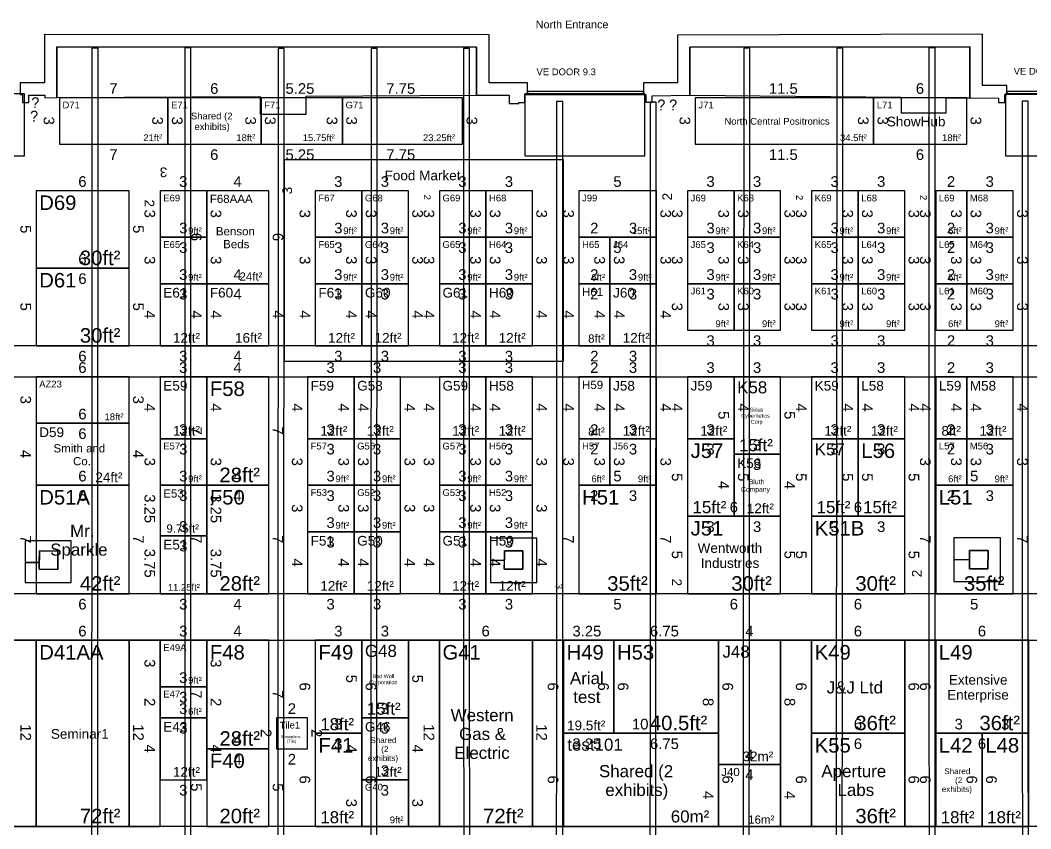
# Model space of a CAD drawing. Extents: x -3 to 160, y 5 to 104.
# Drawn here: x 37 to 102.1, y 51.8 to 104 of the extents above; entities that cross this region are included whole.
import ezdxf

# ---------------------------------------------------------------- set-up
doc = ezdxf.new("R2010")
doc.units = 0
for name, color, linetype in [('$o-door', 7, 'CONTINUOUS'), ('$o-duct', 142, 'CONTINUOUS'), ('$o-floor', 8, 'CONTINUOUS'), ('$o-heightLimit-42000', 20, 'CONTINUOUS'), ('$o-heightLimit-61000', 20, 'CONTINUOUS'), ('$o-icon', 3, 'CONTINUOUS'), ('$o-label', 7, 'CONTINUOUS'), ('$o-pillar', 7, 'CONTINUOUS'), ('$o-region', 254, 'CONTINUOUS'), ('$o-wall', 9, 'CONTINUOUS'), ('$p-area', 7, 'CONTINUOUS'), ('$p-Available', 70, 'CONTINUOUS'), ('$p-edgeLengths-o', 7, 'CONTINUOUS'), ('$p-Featured', 70, 'CONTINUOUS'), ('$p-name', 7, 'CONTINUOUS'), ('$p-plotRef', 7, 'CONTINUOUS'), ('$p-Reserved', 70, 'CONTINUOUS'), ('$p-Sold', 70, 'CONTINUOUS')]:
    doc.layers.add(name, color=color, linetype=linetype)
doc.styles.add('Arial', font='Arial')
doc.styles.add('FontAwesome', font='FontAwesome')

msp = doc.modelspace()

# ---------------------------------------------------------------- linework, layer by layer
at = {"layer": '$o-blocking_walkway'}
for points in [[(15, 81), (123, 81), (123, 83), (15, 83)], [(15, 64), (123, 64), (123, 67), (15, 67)], [(38, 52), (38, 64), (36, 64), (36, 52)], [(46, 52), (46, 64), (44, 64), (44, 52)], [(64, 52), (64, 64), (62, 64), (62, 52)], [(72, 52), (72, 64), (70, 64), (70, 52)], [(86, 64), (86, 52), (88, 52), (88, 64)], [(94, 64), (94, 52), (96, 52), (96, 64)], [(15, 50), (123, 50), (123, 52), (15, 52)]]:
    msp.add_lwpolyline(points, close=True, dxfattribs=at)
at = {"layer": '$o-door'}
for points in [[(77.17, 99.41), (69.68, 99.41), (69.68, 99.21), (77.17, 99.21)], [(108.08, 99.4), (100.59, 99.4), (100.59, 99.22), (108.08, 99.22)]]:
    msp.add_lwpolyline(points, close=True, dxfattribs=at)
at = {"layer": '$o-duct'}
for points in [[(41.99, 102.19), (41.59, 102.19), (41.57, 26.9), (41.96, 26.9)], [(47.58, 26.89), (47.97, 26.89), (47.98, 102.22), (47.59, 102.22)], [(53.99, 102.17), (53.6, 102.17), (53.56, 9.47), (53.96, 9.47)], [(59.56, 9.47), (59.94, 9.47), (59.99, 102.17), (59.61, 102.17)], [(65.95, 102.18), (65.56, 102.18), (65.57, 9.47), (65.96, 9.47)], [(83.54, 9.49), (83.95, 9.49), (84.02, 102.2), (83.62, 102.2)], [(90.02, 102.2), (89.63, 102.2), (89.55, 9.49), (89.94, 9.49)], [(95.57, 9.49), (95.97, 9.49), (95.97, 102.22), (95.56, 102.22)], [(71.54, 9.49), (71.95, 9.49), (71.97, 98.76), (71.56, 98.76)], [(77.97, 98.71), (77.59, 98.71), (77.57, 9.49), (77.94, 9.49)], [(101.6, 9.5), (101.99, 9.5), (101.97, 98.77), (101.58, 98.77)]]:
    msp.add_lwpolyline(points, close=True, dxfattribs=at)
at = {"layer": '$o-floor'}
msp.add_lwpolyline([(108.08, 99.4), (100.59, 99.4), (100.59, 99.78), (99.01, 99.78), (99.01, 103.09), (79.35, 103.04), (79.35, 99.95), (77.17, 99.95), (77.17, 99.41), (69.68, 99.41), (69.68, 99.97), (67.2, 99.97), (67.2, 103.06), (38.54, 103.08), (38.54, 99.97), (36.97, 99.97)], dxfattribs=at)
at = {"layer": '$o-heightLimit-42000'}
for points in [[(52.44, 99.08), (52.44, 97.93), (55.41, 97.93), (55.41, 99.1), (66.4, 99.17), (66.4, 102.26), (39.34, 102.28), (39.34, 99.01)], [(80.15, 102.25), (80.15, 99.16), (93.78, 99.03), (93.78, 98.03), (96.67, 98.03), (96.67, 99), (98.21, 98.99), (98.21, 102.29)]]:
    msp.add_lwpolyline(points, close=True, dxfattribs=at)
at = {"layer": '$o-heightLimit-61000'}
for points in [[(37.3, 69.01), (38.2, 69.01), (38.21, 69.78), (39.41, 69.76), (39.39, 68.57), (38.19, 68.59), (38.2, 69.01), (37.3, 69.01), (37.3, 67.73), (40.25, 67.73), (40.25, 70.42), (37.3, 70.42)], [(67.29, 69.15), (68.19, 69.18), (68.19, 69.78), (69.39, 69.78), (69.38, 68.58), (68.18, 68.58), (68.19, 69.18), (67.29, 69.15), (67.29, 67.73), (70.29, 67.73), (70.29, 70.58), (67.29, 70.58)], [(97.18, 69.2), (98.18, 69.21), (98.19, 69.8), (99.39, 69.79), (99.37, 68.6), (98.17, 68.61), (98.18, 69.21), (97.18, 69.2), (97.18, 67.8), (100.18, 67.8), (100.18, 70.6), (97.18, 70.6)]]:
    msp.add_lwpolyline(points, close=True, dxfattribs=at)
at = {"layer": '$o-no_build_zone'}
for points in [[(29.75, 95.25), (37.25, 95.25), (37.25, 99.25), (29.75, 99.25)], [(69.5, 95.25), (77.25, 95.25), (77.25, 99.25), (69.5, 99.25)], [(100.5, 95.25), (108.25, 95.25), (108.25, 99.25), (100.5, 99.25)]]:
    msp.add_lwpolyline(points, close=True, dxfattribs=at)
at = {"layer": '$o-pillar'}
for points in [[(38.19, 68.59), (39.39, 68.57), (39.41, 69.76), (38.21, 69.78)], [(68.18, 68.58), (69.38, 68.58), (69.39, 69.78), (68.19, 69.78)], [(98.17, 68.61), (99.37, 68.6), (99.39, 69.79), (98.19, 69.8)]]:
    msp.add_lwpolyline(points, close=True, dxfattribs=at)
at = {"layer": '$o-region'}
msp.add_lwpolyline([(54, 82), (72, 82), (72, 95), (54, 95)], close=True, dxfattribs=at)
at = {"layer": '$o-wall'}
for points in [[(36.97, 99.97), (36.97, 99.2), (37.12, 99.2), (37.12, 98.7), (37.52, 98.7), (37.52, 99.17), (38.57, 99.17), (38.57, 99), (39.34, 99.01), (39.34, 102.28), (66.4, 102.26), (66.4, 99.17), (68.5, 99.17), (68.5, 98.63), (69.13, 98.63), (69.13, 98.7), (69.52, 98.7), (69.52, 99.2), (69.68, 99.2), (69.68, 99.97), (67.2, 99.97), (67.2, 103.06), (38.54, 103.08), (38.54, 99.97)], [(77.17, 99.95), (77.17, 99.21), (77.32, 99.21), (77.32, 98.71), (77.73, 98.71), (77.72, 99.12), (80.15, 99.16), (80.15, 102.25), (98.21, 102.29), (98.21, 98.99), (100.05, 98.97), (100.05, 98.7), (100.45, 98.7), (100.45, 99.2), (100.59, 99.2), (100.59, 99.78), (99.01, 99.78), (99.01, 103.09), (79.35, 103.04), (79.35, 99.95)]]:
    msp.add_lwpolyline(points, close=True, dxfattribs=at)
at = {"layer": '$p-Available'}
for points in [[(38, 88), (44, 88), (44, 93), (38, 93)], [(46, 90), (49, 90), (49, 93), (46, 93)], [(59, 90), (59, 93), (56, 93), (56, 90)], [(78, 90), (78, 93), (73, 93), (73, 90)], [(46, 87), (49, 87), (49, 90), (46, 90)], [(53, 87), (49, 87), (49, 83), (53, 83)], [(53, 64), (49, 64), (49, 57), (53, 57)], [(75.25, 64), (72, 64), (72, 58), (75.25, 58)], [(82, 64), (75.25, 64), (75.25, 58), (82, 58)], [(86, 56), (86, 64), (82, 64), (82, 56)], [(59, 58), (56, 58), (56, 52), (59, 52)], [(86, 52), (86, 56), (82, 56), (82, 52)]]:
    msp.add_lwpolyline(points, close=True, dxfattribs=at)
at = {"layer": '$p-Contract-Issued'}
for points in [[(39.5, 96), (46.5, 96), (46.5, 99), (39.5, 99)], [(96, 90), (98, 90), (98, 93), (96, 93)], [(64, 87), (67, 87), (67, 90), (64, 90)], [(70, 90), (67, 90), (67, 87), (70, 87)], [(94, 90), (91, 90), (91, 87), (94, 87)], [(70, 87), (67, 87), (67, 83), (70, 83)], [(88, 84), (91, 84), (91, 87), (88, 87)], [(94, 87), (91, 87), (91, 84), (94, 84)], [(53, 81), (49, 81), (49, 74), (53, 74)], [(80, 77), (83, 77), (83, 81), (80, 81)], [(38, 74), (44, 74), (44, 78), (38, 78)], [(70, 77), (67, 77), (67, 74), (70, 74)], [(78, 77), (75, 77), (75, 74), (78, 74)], [(80, 72), (83, 72), (83, 77), (80, 77)], [(86, 76), (83, 76), (83, 72), (86, 72)], [(53, 74), (49, 74), (49, 67), (53, 67)], [(70, 74), (67, 74), (67, 71), (70, 71)], [(70, 71), (67, 71), (67, 67), (70, 67)], [(56, 58), (59, 58), (59, 64), (56, 64)], [(64, 52), (70, 52), (70, 64), (64, 64)], [(94, 52), (94, 58), (88, 58), (88, 52)], [(102, 58), (99, 58), (99, 52), (102, 52)]]:
    msp.add_lwpolyline(points, close=True, dxfattribs=at)
at = {"layer": '$p-Featured'}
msp.add_lwpolyline([(44, 52), (44, 64), (38, 64), (38, 52)], close=True, dxfattribs=at)
at = {"layer": '$p-Floor-Tiles'}
msp.add_lwpolyline([(55.5, 57), (55.5, 59), (53.5, 59), (53.5, 57)], close=True, dxfattribs=at)
at = {"layer": '$p-Reserved'}
msp.add_lwpolyline([(98, 99), (92, 99), (92, 96), (98, 96)], close=True, dxfattribs=at)
at = {"layer": '$p-Sold'}
for points in [[(46.5, 96), (52.5, 96), (52.5, 99), (46.5, 99)], [(52.5, 96), (57.75, 96), (57.75, 99), (52.5, 99)], [(57.75, 96), (65.5, 96), (65.5, 99), (57.75, 99)], [(80.5, 96), (92, 96), (92, 99), (80.5, 99)], [(53, 93), (49, 93), (49, 87), (53, 87)], [(62, 93), (59, 93), (59, 90), (62, 90)], [(64, 90), (67, 90), (67, 93), (64, 93)], [(70, 93), (67, 93), (67, 90), (70, 90)], [(80, 90), (83, 90), (83, 93), (80, 93)], [(86, 93), (83, 93), (83, 90), (86, 90)], [(88, 90), (91, 90), (91, 93), (88, 93)], [(94, 93), (91, 93), (91, 90), (94, 90)], [(101, 93), (98, 93), (98, 90), (101, 90)], [(56, 87), (59, 87), (59, 90), (56, 90)], [(62, 90), (59, 90), (59, 87), (62, 87)], [(73, 87), (75, 87), (75, 90), (73, 90)], [(78, 90), (75, 90), (75, 87), (78, 87)], [(80, 87), (83, 87), (83, 90), (80, 90)], [(86, 90), (83, 90), (83, 87), (86, 87)], [(88, 87), (91, 87), (91, 90), (88, 90)], [(96, 87), (98, 87), (98, 90), (96, 90)], [(101, 90), (98, 90), (98, 87), (101, 87)], [(38, 83), (44, 83), (44, 88), (38, 88)], [(46, 83), (49, 83), (49, 87), (46, 87)], [(56, 83), (59, 83), (59, 87), (56, 87)], [(62, 87), (59, 87), (59, 83), (62, 83)], [(64, 83), (67, 83), (67, 87), (64, 87)], [(73, 83), (75, 83), (75, 87), (73, 87)], [(78, 87), (75, 87), (75, 83), (78, 83)], [(80, 84), (83, 84), (83, 87), (80, 87)], [(86, 87), (83, 87), (83, 84), (86, 84)], [(96, 84), (98, 84), (98, 87), (96, 87)], [(101, 87), (98, 87), (98, 84), (101, 84)], [(44, 78), (44, 81), (38, 81), (38, 78)], [(46, 77), (49, 77), (49, 81), (46, 81)], [(55.5, 77), (58.5, 77), (58.5, 81), (55.5, 81)], [(61.5, 81), (58.5, 81), (58.5, 77), (61.5, 77)], [(64, 77), (67, 77), (67, 81), (64, 81)], [(70, 81), (67, 81), (67, 77), (70, 77)], [(73, 77), (75, 77), (75, 81), (73, 81)], [(78, 81), (75, 81), (75, 77), (78, 77)], [(86, 81), (83, 81), (83, 76), (86, 76)], [(88, 77), (91, 77), (91, 81), (88, 81)], [(94, 81), (91, 81), (91, 77), (94, 77)], [(96, 77), (98, 77), (98, 81), (96, 81)], [(101, 81), (98, 81), (98, 77), (101, 77)], [(46, 74), (49, 74), (49, 77), (46, 77)], [(55.5, 74), (58.5, 74), (58.5, 77), (55.5, 77)], [(61.5, 77), (58.5, 77), (58.5, 74), (61.5, 74)], [(64, 74), (67, 74), (67, 77), (64, 77)], [(73, 74), (75, 74), (75, 77), (73, 77)], [(91, 72), (91, 77), (88, 77), (88, 72)], [(94, 77), (91, 77), (91, 72), (94, 72)], [(98, 74), (98, 77), (96, 77), (96, 74)], [(101, 77), (98, 77), (98, 74), (101, 74)], [(38, 67), (44, 67), (44, 74), (38, 74)], [(46, 70.75), (49, 70.75), (49, 74), (46, 74)], [(55.5, 71), (58.5, 71), (58.5, 74), (55.5, 74)], [(61.5, 74), (58.5, 74), (58.5, 71), (61.5, 71)], [(64, 71), (67, 71), (67, 74), (64, 74)], [(73, 67), (78, 67), (78, 74), (73, 74)], [(96, 67), (101, 67), (101, 74), (96, 74)], [(80, 67), (86, 67), (86, 72), (80, 72)], [(88, 67), (94, 67), (94, 72), (88, 72)], [(46, 67), (49, 67), (49, 70.75), (46, 70.75)], [(55.5, 67), (58.5, 67), (58.5, 71), (55.5, 71)], [(61.5, 71), (58.5, 71), (58.5, 67), (61.5, 67)], [(64, 67), (67, 67), (67, 71), (64, 71)], [(46, 61), (49, 61), (49, 64), (46, 64)], [(62, 64), (59, 64), (59, 59), (62, 59)], [(94, 58), (94, 64), (88, 64), (88, 58)], [(102, 64), (96, 64), (96, 58), (102, 58)], [(46, 59), (49, 59), (49, 61), (46, 61)], [(49, 59), (46, 59), (46, 55), (49, 55)], [(62, 59), (59, 59), (59, 55), (62, 55)], [(82, 52), (82, 58), (72, 58), (72, 52)], [(99, 58), (96, 58), (96, 52), (99, 52)], [(53, 52), (53, 57), (49, 57), (49, 52)], [(62, 55), (59, 55), (59, 52), (62, 52)]]:
    msp.add_lwpolyline(points, close=True, dxfattribs=at)

# ---------------------------------------------------------------- texts
at = {"layer": '$o-icon', "style": 'FontAwesome'}
for s, p in [('\uf134', (37.69, 98.33)), ('\uf134', (78.05, 98.18)), ('\uf06d', (78.81, 98.18)), ('\uf06d', (37.61, 97.46))]:
    msp.add_text(s, height=0.7, dxfattribs=at).set_placement(p)
at = {"layer": '$o-label', "style": 'Arial'}
for s, height, p in [('North Entrance', 0.4992, (70.21, 103.474)), ('VE DOOR 9.3', 0.4368, (70.26, 100.45)), ('VE DOOR 9.4', 0.4368, (101.03, 100.49)), ('Food Market', 0.624, (60.467, 93.673))]:
    msp.add_text(s, height=height, dxfattribs=at).set_placement(p)
at = {"layer": '$o-smart_label', "style": 'Arial'}
for s, height, rotation, p in [('3', 0.624, -180, (46.459, 94.5)), ('3', 0.624, -270, (54.5, 92.764)), ('2', 0.437, -90, (63, 92.747)), ('2', 0.624, -270, (79, 92.377)), ('2', 0.437, -90, (87, 92.728)), ('2', 0.437, -90, (95, 92.725)), ('2', 0.624, -90, (45, 92.434)), ('2', 0.624, -270, (95.093, 68.068)), ('2', 0.624, -90, (79, 67.982)), ('3', 0.437, -90, (71.5, 67.644))]:
    msp.add_text(s, height=height, rotation=rotation, dxfattribs=at).set_placement(p)
at = {"layer": '$p-area', "style": 'Arial'}
for s, height, p in [('21ft²', 0.4368, (44.91, 96.2)), ('18ft²', 0.4368, (50.91, 96.2)), ('15.75ft²', 0.4368, (55.19, 96.2)), ('23.25ft²', 0.4368, (62.94, 96.2)), ('34.5ft²', 0.4368, (89.83, 96.2)), ('18ft²', 0.4368, (96.41, 96.2)), ('9ft²', 0.4368, (47.8, 90.2)), ('9ft²', 0.4368, (57.8, 90.2)), ('9ft²', 0.4368, (60.8, 90.2)), ('9ft²', 0.4368, (65.8, 90.2)), ('9ft²', 0.4368, (68.8, 90.2)), ('15ft²', 0.4368, (76.41, 90.2)), ('9ft²', 0.4368, (81.8, 90.2)), ('9ft²', 0.4368, (84.8, 90.2)), ('9ft²', 0.4368, (89.8, 90.2)), ('9ft²', 0.4368, (92.8, 90.2)), ('6ft²', 0.4368, (96.8, 90.2)), ('9ft²', 0.4368, (99.8, 90.2)), ('30ft²', 0.936, (40.82, 88.2)), ('9ft²', 0.4368, (47.8, 87.2)), ('24ft²', 0.5304, (51.11, 87.2)), ('9ft²', 0.4368, (57.8, 87.2)), ('9ft²', 0.4368, (60.8, 87.2)), ('9ft²', 0.4368, (65.8, 87.2)), ('9ft²', 0.4368, (68.8, 87.2)), ('6ft²', 0.4368, (73.8, 87.2)), ('9ft²', 0.4368, (76.8, 87.2)), ('9ft²', 0.4368, (81.8, 87.2)), ('9ft²', 0.4368, (84.8, 87.2)), ('9ft²', 0.4368, (89.8, 87.2)), ('9ft²', 0.4368, (92.8, 87.2)), ('6ft²', 0.4368, (96.8, 87.2)), ('9ft²', 0.4368, (99.8, 87.2)), ('30ft²', 0.936, (40.82, 83.2)), ('9ft²', 0.4368, (81.8, 84.2)), ('9ft²', 0.4368, (84.8, 84.2)), ('9ft²', 0.4368, (89.8, 84.2)), ('9ft²', 0.4368, (92.8, 84.2)), ('6ft²', 0.4368, (96.8, 84.2)), ('9ft²', 0.4368, (99.8, 84.2)), ('12ft²', 0.624, (46.82, 83.2)), ('16ft²', 0.624, (50.82, 83.2)), ('12ft²', 0.624, (56.82, 83.2)), ('12ft²', 0.624, (59.82, 83.2)), ('12ft²', 0.624, (64.82, 83.2)), ('12ft²', 0.624, (67.82, 83.2)), ('8ft²', 0.5304, (73.59, 83.2)), ('12ft²', 0.624, (75.82, 83.2)), ('18ft²', 0.4368, (42.41, 78.2)), ('12ft²', 0.624, (46.82, 77.2)), ('12ft²', 0.624, (56.32, 77.2)), ('12ft²', 0.624, (59.32, 77.2)), ('12ft²', 0.624, (64.82, 77.2)), ('12ft²', 0.624, (67.82, 77.2)), ('8ft²', 0.5304, (73.59, 77.2)), ('12ft²', 0.624, (75.82, 77.2)), ('12ft²', 0.624, (80.82, 77.2)), ('12ft²', 0.624, (88.82, 77.2)), ('12ft²', 0.624, (91.82, 77.2)), ('8ft²', 0.624, (96.37, 77.2)), ('12ft²', 0.624, (98.82, 77.2)), ('15ft²', 0.78, (83.32, 76.2)), ('28ft²', 0.936, (49.82, 74.2)), ('24ft²', 0.624, (41.82, 74.2)), ('9ft²', 0.4368, (47.8, 74.2)), ('9ft²', 0.4368, (57.3, 74.2)), ('9ft²', 0.4368, (60.3, 74.2)), ('9ft²', 0.4368, (65.8, 74.2)), ('9ft²', 0.4368, (68.8, 74.2)), ('6ft²', 0.4368, (73.8, 74.2)), ('9ft²', 0.4368, (76.8, 74.2)), ('6ft²', 0.4368, (96.8, 74.2)), ('9ft²', 0.4368, (99.8, 74.2)), ('15ft²', 0.78, (80.32, 72.2)), ('15ft²', 0.78, (88.32, 72.2)), ('15ft²', 0.78, (91.32, 72.2)), ('12ft²', 0.624, (83.82, 72.2)), ('9.75ft²', 0.5304, (46.4, 70.95)), ('9ft²', 0.4368, (57.3, 71.2)), ('9ft²', 0.4368, (60.3, 71.2)), ('9ft²', 0.4368, (65.8, 71.2)), ('9ft²', 0.4368, (68.8, 71.2)), ('42ft²', 0.936, (40.82, 67.2)), ('28ft²', 0.936, (49.82, 67.2)), ('12ft²', 0.624, (56.32, 67.2)), ('12ft²', 0.624, (59.32, 67.2)), ('12ft²', 0.624, (64.82, 67.2)), ('12ft²', 0.624, (67.82, 67.2)), ('35ft²', 0.936, (74.82, 67.2)), ('30ft²', 0.936, (82.82, 67.2)), ('30ft²', 0.936, (90.82, 67.2)), ('35ft²', 0.936, (97.82, 67.2)), ('11.25ft²', 0.4368, (46.49, 67.2)), ('9ft²', 0.4368, (47.8, 61.2)), ('15ft²', 0.78, (59.32, 59.2)), ('6ft²', 0.4368, (47.8, 59.2)), ('18ft²', 0.78, (56.32, 58.2)), ('19.5ft²', 0.624, (72.23, 58.2)), ('40.5ft²', 0.936, (77.57, 58.2)), ('36ft²', 0.936, (90.82, 58.2)), ('36ft²', 0.936, (98.82, 58.2)), ('28ft²', 0.936, (49.82, 57.2)), ('32m²', 0.624, (83.54, 56.2)), ('12ft²', 0.624, (46.82, 55.2)), ('12ft²', 0.624, (59.82, 55.2)), ('72ft²', 0.936, (40.82, 52.2)), ('20ft²', 0.936, (49.82, 52.2)), ('18ft²', 0.78, (56.32, 52.2)), ('72ft²', 0.936, (66.82, 52.2)), ('60m²', 0.78, (78.92, 52.25)), ('36ft²', 0.936, (90.82, 52.2)), ('18ft²', 0.78, (96.32, 52.2)), ('18ft²', 0.78, (99.32, 52.2)), ('9ft²', 0.4368, (60.8, 52.2)), ('16m²', 0.5304, (83.91, 52.17))]:
    msp.add_text(s, height=height, dxfattribs=at).set_placement(p)
at = {"layer": '$p-edgeLengths-o', "style": 'Arial'}
for s, height, p in [('7', 0.686, (42.719, 99.25)), ('6', 0.686, (49.219, 99.25)), ('5.25', 0.6864, (54.077, 99.25)), ('7.75', 0.6864, (60.577, 99.25)), ('11.5', 0.6864, (85.242, 99.25)), ('6', 0.686, (94.719, 99.25)), ('7', 0.686, (42.719, 94.987)), ('6', 0.686, (49.219, 94.987)), ('5.25', 0.6864, (54.077, 94.987)), ('7.75', 0.6864, (60.577, 94.987)), ('11.5', 0.6864, (85.242, 94.987)), ('6', 0.686, (94.719, 94.987)), ('6', 0.686, (40.719, 93.25)), ('3', 0.686, (47.219, 93.25)), ('4', 0.686, (50.721, 93.25)), ('3', 0.686, (57.219, 93.25)), ('3', 0.686, (60.219, 93.25)), ('3', 0.686, (65.219, 93.25)), ('3', 0.686, (68.219, 93.25)), ('5', 0.686, (75.216, 93.25)), ('3', 0.686, (81.219, 93.25)), ('3', 0.686, (84.219, 93.25)), ('3', 0.686, (89.219, 93.25)), ('3', 0.686, (92.219, 93.25)), ('2', 0.686, (96.723, 93.25)), ('3', 0.686, (99.219, 93.25)), ('3', 0.686, (47.219, 90.25)), ('3', 0.686, (57.219, 90.25)), ('3', 0.686, (60.219, 90.25)), ('3', 0.686, (65.219, 90.25)), ('3', 0.686, (68.219, 90.25)), ('2', 0.686, (73.723, 90.25)), ('3', 0.686, (76.219, 90.25)), ('3', 0.686, (81.219, 90.25)), ('3', 0.686, (84.219, 90.25)), ('3', 0.686, (89.219, 90.25)), ('3', 0.686, (92.219, 90.25)), ('2', 0.686, (96.723, 90.25)), ('3', 0.686, (99.219, 90.25)), ('3', 0.686, (47.219, 88.987)), ('3', 0.686, (57.219, 88.987)), ('3', 0.686, (60.219, 88.987)), ('3', 0.686, (65.219, 88.987)), ('3', 0.686, (68.219, 88.987)), ('5', 0.686, (75.216, 88.987)), ('3', 0.686, (81.219, 88.987)), ('3', 0.686, (84.219, 88.987)), ('3', 0.686, (89.219, 88.987)), ('3', 0.686, (92.219, 88.987)), ('2', 0.686, (96.723, 88.987)), ('3', 0.686, (99.219, 88.987)), ('6', 0.686, (40.719, 88.25)), ('6', 0.686, (40.719, 86.987)), ('3', 0.686, (47.219, 87.25)), ('4', 0.686, (50.721, 87.25)), ('3', 0.686, (57.219, 87.25)), ('3', 0.686, (60.219, 87.25)), ('3', 0.686, (65.219, 87.25)), ('3', 0.686, (68.219, 87.25)), ('2', 0.686, (73.723, 87.25)), ('3', 0.686, (76.219, 87.25)), ('3', 0.686, (81.219, 87.25)), ('3', 0.686, (84.219, 87.25)), ('3', 0.686, (89.219, 87.25)), ('3', 0.686, (92.219, 87.25)), ('2', 0.686, (96.723, 87.25)), ('3', 0.686, (99.219, 87.25)), ('3', 0.686, (47.219, 85.987)), ('4', 0.686, (50.721, 85.987)), ('3', 0.686, (57.219, 85.987)), ('3', 0.686, (60.219, 85.987)), ('3', 0.686, (65.219, 85.987)), ('3', 0.686, (68.219, 85.987)), ('2', 0.686, (73.723, 85.987)), ('3', 0.686, (76.219, 85.987)), ('3', 0.686, (81.219, 85.987)), ('3', 0.686, (84.219, 85.987)), ('3', 0.686, (89.219, 85.987)), ('3', 0.686, (92.219, 85.987)), ('2', 0.686, (96.723, 85.987)), ('3', 0.686, (99.219, 85.987)), ('3', 0.686, (81.219, 82.987)), ('3', 0.686, (84.219, 82.987)), ('3', 0.686, (89.219, 82.987)), ('3', 0.686, (92.219, 82.987)), ('2', 0.686, (96.723, 82.987)), ('3', 0.686, (99.219, 82.987)), ('6', 0.686, (40.719, 81.987)), ('3', 0.686, (47.219, 81.987)), ('4', 0.686, (50.721, 81.987)), ('3', 0.686, (57.219, 81.987)), ('3', 0.686, (60.219, 81.987)), ('3', 0.686, (65.219, 81.987)), ('3', 0.686, (68.219, 81.987)), ('2', 0.686, (73.723, 81.987)), ('3', 0.686, (76.219, 81.987)), ('6', 0.686, (40.719, 81.25)), ('3', 0.686, (47.219, 81.25)), ('4', 0.686, (50.721, 81.25)), ('3', 0.686, (56.719, 81.25)), ('3', 0.686, (59.719, 81.25)), ('3', 0.686, (65.219, 81.25)), ('3', 0.686, (68.219, 81.25)), ('2', 0.686, (73.723, 81.25)), ('3', 0.686, (76.219, 81.25)), ('3', 0.686, (81.219, 81.25)), ('3', 0.686, (84.219, 81.25)), ('3', 0.686, (89.219, 81.25)), ('3', 0.686, (92.219, 81.25)), ('2', 0.686, (96.723, 81.25)), ('3', 0.686, (99.219, 81.25)), ('6', 0.686, (40.719, 78.25)), ('6', 0.686, (40.719, 76.987)), ('3', 0.686, (47.219, 77.25)), ('3', 0.686, (56.719, 77.25)), ('3', 0.686, (59.719, 77.25)), ('3', 0.686, (65.219, 77.25)), ('3', 0.686, (68.219, 77.25)), ('2', 0.686, (73.723, 77.25)), ('3', 0.686, (76.219, 77.25)), ('3', 0.686, (81.219, 77.25)), ('3', 0.686, (89.219, 77.25)), ('3', 0.686, (92.219, 77.25)), ('2', 0.686, (96.723, 77.25)), ('3', 0.686, (99.219, 77.25)), ('3', 0.686, (84.219, 76.25)), ('3', 0.686, (47.219, 75.987)), ('3', 0.686, (56.719, 75.987)), ('3', 0.686, (59.719, 75.987)), ('3', 0.686, (65.219, 75.987)), ('3', 0.686, (68.219, 75.987)), ('2', 0.686, (73.723, 75.987)), ('3', 0.686, (76.219, 75.987)), ('3', 0.686, (81.219, 75.987)), ('3', 0.686, (89.219, 75.987)), ('3', 0.686, (92.219, 75.987)), ('2', 0.686, (96.723, 75.987)), ('3', 0.686, (99.219, 75.987)), ('3', 0.686, (84.219, 74.987)), ('6', 0.686, (40.719, 74.25)), ('3', 0.686, (47.219, 74.25)), ('4', 0.686, (50.721, 74.25)), ('3', 0.686, (56.719, 74.25)), ('3', 0.686, (59.719, 74.25)), ('3', 0.686, (65.219, 74.25)), ('3', 0.686, (68.219, 74.25)), ('5', 0.686, (75.216, 74.25)), ('5', 0.686, (98.216, 74.25)), ('6', 0.686, (40.719, 72.987)), ('3', 0.686, (47.219, 72.987)), ('4', 0.686, (50.721, 72.987)), ('3', 0.686, (56.719, 72.987)), ('3', 0.686, (59.719, 72.987)), ('3', 0.686, (65.219, 72.987)), ('3', 0.686, (68.219, 72.987)), ('2', 0.686, (73.723, 72.987)), ('3', 0.686, (76.219, 72.987)), ('2', 0.686, (96.723, 72.987)), ('3', 0.686, (99.219, 72.987)), ('6', 0.686, (82.719, 72.25)), ('6', 0.686, (90.719, 72.25)), ('3', 0.686, (47.219, 71)), ('3', 0.686, (56.719, 71.25)), ('3', 0.686, (59.719, 71.25)), ('3', 0.686, (65.219, 71.25)), ('3', 0.686, (68.219, 71.25)), ('3', 0.686, (81.219, 70.987)), ('3', 0.686, (84.219, 70.987)), ('3', 0.686, (89.219, 70.987)), ('3', 0.686, (92.219, 70.987)), ('3', 0.686, (47.219, 69.737)), ('3', 0.686, (56.719, 69.987)), ('3', 0.686, (59.719, 69.987)), ('3', 0.686, (65.219, 69.987)), ('3', 0.686, (68.219, 69.987)), ('6', 0.686, (40.719, 65.987)), ('3', 0.686, (47.219, 65.987)), ('4', 0.686, (50.721, 65.987)), ('3', 0.686, (56.719, 65.987)), ('3', 0.686, (59.719, 65.987)), ('3', 0.686, (65.219, 65.987)), ('3', 0.686, (68.219, 65.987)), ('5', 0.686, (75.216, 65.987)), ('6', 0.686, (82.719, 65.987)), ('6', 0.686, (90.719, 65.987)), ('5', 0.686, (98.216, 65.987)), ('6', 0.686, (40.719, 64.25)), ('3', 0.686, (47.219, 64.25)), ('4', 0.686, (50.721, 64.25)), ('3', 0.686, (57.219, 64.25)), ('3', 0.686, (60.219, 64.25)), ('6', 0.686, (66.719, 64.25)), ('3.25', 0.6864, (72.577, 64.25)), ('6.75', 0.6864, (77.577, 64.25)), ('4', 0.686, (83.721, 64.25)), ('6', 0.686, (90.719, 64.25)), ('6', 0.686, (98.719, 64.25)), ('3', 0.686, (47.219, 61.25)), ('3', 0.686, (47.219, 59.987)), ('3', 0.686, (47.219, 59.25)), ('2', 0.686, (54.223, 59.25)), ('3', 0.686, (60.219, 59.25)), ('3', 0.686, (47.219, 57.987)), ('3', 0.686, (57.219, 58.25)), ('3', 0.686, (60.219, 57.987)), ('10', 0.6864, (76.415, 58.25)), ('6', 0.686, (90.719, 58.25)), ('3', 0.686, (97.219, 58.25)), ('3', 0.686, (100.219, 58.25)), ('4', 0.686, (50.721, 57.25)), ('3', 0.686, (57.219, 56.987)), ('3.25', 0.6864, (72.577, 56.987)), ('6.75', 0.6864, (77.577, 56.987)), ('6', 0.686, (90.719, 56.987)), ('6', 0.686, (98.719, 56.987)), ('4', 0.686, (83.721, 56.25)), ('4', 0.686, (50.721, 55.987)), ('2', 0.686, (54.223, 55.987)), ('3', 0.686, (60.219, 55.25)), ('4', 0.686, (83.721, 54.987)), ('3', 0.686, (47.219, 53.987)), ('3', 0.686, (60.219, 53.987))]:
    msp.add_text(s, height=height, dxfattribs=at).set_placement(p)
for s, height, p in [('3', 0.686, (38.487, 97.781)), ('3', 0.686, (45.487, 97.781)), ('3', 0.686, (46.75, 97.781)), ('3', 0.686, (51.487, 97.781)), ('3', 0.686, (52.75, 97.781)), ('3', 0.686, (56.737, 97.781)), ('3', 0.686, (58, 97.781)), ('3', 0.686, (65.75, 97.781)), ('3', 0.686, (79.487, 97.781)), ('3', 0.686, (90.987, 97.781)), ('3', 0.686, (92.25, 97.781)), ('3', 0.686, (98.25, 97.781)), ('3', 0.686, (44.987, 91.781)), ('3', 0.686, (49.25, 91.781)), ('3', 0.686, (54.987, 91.781)), ('3', 0.686, (57.987, 91.781)), ('3', 0.686, (59.25, 91.781)), ('3', 0.686, (62.25, 91.781)), ('3', 0.686, (62.987, 91.781)), ('3', 0.686, (65.987, 91.781)), ('3', 0.686, (67.25, 91.781)), ('3', 0.686, (70.25, 91.781)), ('3', 0.686, (71.987, 91.781)), ('3', 0.686, (78.25, 91.781)), ('3', 0.686, (78.987, 91.781)), ('3', 0.686, (81.987, 91.781)), ('3', 0.686, (83.25, 91.781)), ('3', 0.686, (86.25, 91.781)), ('3', 0.686, (86.987, 91.781)), ('3', 0.686, (89.987, 91.781)), ('3', 0.686, (91.25, 91.781)), ('3', 0.686, (94.25, 91.781)), ('3', 0.686, (94.987, 91.781)), ('3', 0.686, (96.987, 91.781)), ('3', 0.686, (98.25, 91.781)), ('3', 0.686, (101.25, 91.781)), ('5', 0.686, (36.987, 90.784)), ('5', 0.686, (44.25, 90.784)), ('6', 0.686, (47.987, 90.281)), ('6', 0.686, (53.25, 90.281)), ('3', 0.686, (44.987, 88.781)), ('3', 0.686, (49.25, 88.781)), ('3', 0.686, (54.987, 88.781)), ('3', 0.686, (57.987, 88.781)), ('3', 0.686, (59.25, 88.781)), ('3', 0.686, (62.25, 88.781)), ('3', 0.686, (62.987, 88.781)), ('3', 0.686, (65.987, 88.781)), ('3', 0.686, (67.25, 88.781)), ('3', 0.686, (70.25, 88.781)), ('3', 0.686, (71.987, 88.781)), ('3', 0.686, (73.987, 88.781)), ('3', 0.686, (75.25, 88.781)), ('3', 0.686, (78.25, 88.781)), ('3', 0.686, (78.987, 88.781)), ('3', 0.686, (81.987, 88.781)), ('3', 0.686, (83.25, 88.781)), ('3', 0.686, (86.25, 88.781)), ('3', 0.686, (86.987, 88.781)), ('3', 0.686, (89.987, 88.781)), ('3', 0.686, (91.25, 88.781)), ('3', 0.686, (94.25, 88.781)), ('3', 0.686, (94.987, 88.781)), ('3', 0.686, (96.987, 88.781)), ('3', 0.686, (98.25, 88.781)), ('3', 0.686, (101.25, 88.781)), ('5', 0.686, (36.987, 85.784)), ('5', 0.686, (44.25, 85.784)), ('3', 0.686, (78.987, 85.781)), ('3', 0.686, (81.987, 85.781)), ('3', 0.686, (83.25, 85.781)), ('3', 0.686, (86.25, 85.781)), ('3', 0.686, (86.987, 85.781)), ('3', 0.686, (89.987, 85.781)), ('3', 0.686, (91.25, 85.781)), ('3', 0.686, (94.25, 85.781)), ('3', 0.686, (94.987, 85.781)), ('3', 0.686, (96.987, 85.781)), ('3', 0.686, (98.25, 85.781)), ('3', 0.686, (101.25, 85.781)), ('4', 0.686, (44.987, 85.279)), ('4', 0.686, (47.987, 85.279)), ('4', 0.686, (49.25, 85.279)), ('4', 0.686, (53.25, 85.279)), ('4', 0.686, (54.987, 85.279)), ('4', 0.686, (57.987, 85.279)), ('4', 0.686, (59.25, 85.279)), ('4', 0.686, (62.25, 85.279)), ('4', 0.686, (62.987, 85.279)), ('4', 0.686, (65.987, 85.279)), ('4', 0.686, (67.25, 85.279)), ('4', 0.686, (70.25, 85.279)), ('4', 0.686, (71.987, 85.279)), ('4', 0.686, (73.987, 85.279)), ('4', 0.686, (75.25, 85.279)), ('4', 0.686, (78.25, 85.279)), ('3', 0.686, (36.987, 79.781)), ('3', 0.686, (44.25, 79.781)), ('4', 0.686, (44.987, 79.279)), ('4', 0.686, (49.25, 79.279)), ('4', 0.686, (54.487, 79.279)), ('4', 0.686, (57.487, 79.279)), ('4', 0.686, (58.75, 79.279)), ('4', 0.686, (61.75, 79.279)), ('4', 0.686, (62.987, 79.279)), ('4', 0.686, (65.987, 79.279)), ('4', 0.686, (67.25, 79.279)), ('4', 0.686, (70.25, 79.279)), ('4', 0.686, (71.987, 79.279)), ('4', 0.686, (73.987, 79.279)), ('4', 0.686, (75.25, 79.279)), ('4', 0.686, (78.25, 79.279)), ('4', 0.686, (78.987, 79.279)), ('4', 0.686, (83.25, 79.279)), ('4', 0.686, (86.987, 79.279)), ('4', 0.686, (89.987, 79.279)), ('4', 0.686, (91.25, 79.279)), ('4', 0.686, (94.25, 79.279)), ('4', 0.686, (94.987, 79.279)), ('4', 0.686, (96.987, 79.279)), ('4', 0.686, (98.25, 79.279)), ('4', 0.686, (101.25, 79.279)), ('5', 0.686, (81.987, 78.784)), ('5', 0.686, (86.25, 78.784)), ('7', 0.686, (47.987, 77.781)), ('7', 0.686, (53.25, 77.781)), ('4', 0.686, (36.987, 76.279)), ('4', 0.686, (44.25, 76.279)), ('3', 0.686, (44.987, 75.781)), ('3', 0.686, (49.25, 75.781)), ('3', 0.686, (54.487, 75.781)), ('3', 0.686, (57.487, 75.781)), ('3', 0.686, (58.75, 75.781)), ('3', 0.686, (61.75, 75.781)), ('3', 0.686, (62.987, 75.781)), ('3', 0.686, (65.987, 75.781)), ('3', 0.686, (67.25, 75.781)), ('3', 0.686, (70.25, 75.781)), ('3', 0.686, (71.987, 75.781)), ('3', 0.686, (73.987, 75.781)), ('3', 0.686, (75.25, 75.781)), ('3', 0.686, (78.25, 75.781)), ('3', 0.686, (94.987, 75.781)), ('3', 0.686, (96.987, 75.781)), ('3', 0.686, (98.25, 75.781)), ('3', 0.686, (101.25, 75.781)), ('5', 0.686, (78.987, 74.784)), ('5', 0.686, (83.25, 74.784)), ('5', 0.686, (86.987, 74.784)), ('5', 0.686, (89.987, 74.784)), ('5', 0.686, (91.25, 74.784)), ('5', 0.686, (94.25, 74.784)), ('4', 0.686, (81.987, 74.279)), ('4', 0.686, (86.25, 74.279)), ('3.25', 0.6864, (44.987, 73.423)), ('3.25', 0.6864, (49.25, 73.423)), ('3', 0.686, (54.487, 72.781)), ('3', 0.686, (57.487, 72.781)), ('3', 0.686, (58.75, 72.781)), ('3', 0.686, (61.75, 72.781)), ('3', 0.686, (62.987, 72.781)), ('3', 0.686, (65.987, 72.781)), ('3', 0.686, (67.25, 72.781)), ('3', 0.686, (70.25, 72.781)), ('7', 0.686, (36.987, 70.781)), ('7', 0.686, (44.25, 70.781)), ('7', 0.686, (47.987, 70.781)), ('7', 0.686, (53.25, 70.781)), ('7', 0.686, (71.987, 70.781)), ('7', 0.686, (78.25, 70.781)), ('7', 0.686, (94.987, 70.781)), ('7', 0.686, (101.25, 70.781)), ('3.75', 0.6864, (44.987, 69.905)), ('3.75', 0.6864, (49.25, 69.905)), ('5', 0.686, (78.987, 69.784)), ('5', 0.686, (86.25, 69.784)), ('5', 0.686, (86.987, 69.784)), ('5', 0.686, (94.25, 69.784)), ('4', 0.686, (54.487, 69.279)), ('4', 0.686, (57.487, 69.279)), ('4', 0.686, (58.75, 69.279)), ('4', 0.686, (61.75, 69.279)), ('4', 0.686, (62.987, 69.279)), ('4', 0.686, (65.987, 69.279)), ('4', 0.686, (67.25, 69.279)), ('4', 0.686, (70.25, 69.279)), ('3', 0.686, (44.987, 62.781)), ('3', 0.686, (49.25, 62.781)), ('5', 0.686, (57.987, 61.784)), ('5', 0.686, (62.25, 61.784)), ('7', 0.686, (47.987, 60.781)), ('7', 0.686, (53.25, 60.781)), ('6', 0.686, (54.987, 61.281)), ('6', 0.686, (59.25, 61.281)), ('6', 0.686, (70.987, 61.281)), ('6', 0.686, (74.237, 61.281)), ('6', 0.686, (75.5, 61.281)), ('6', 0.686, (82.25, 61.281)), ('6', 0.686, (86.987, 61.281)), ('6', 0.686, (94.25, 61.281)), ('6', 0.686, (94.987, 61.281)), ('2', 0.686, (44.987, 60.277)), ('2', 0.686, (49.25, 60.277)), ('8', 0.686, (80.987, 60.282)), ('8', 0.686, (86.25, 60.282)), ('12', 0.6864, (36.987, 58.583)), ('12', 0.6864, (44.25, 58.583)), ('2', 0.686, (52.487, 58.277)), ('2', 0.686, (55.75, 58.277)), ('12', 0.6864, (62.987, 58.583)), ('12', 0.6864, (70.25, 58.583)), ('4', 0.686, (44.987, 57.279)), ('4', 0.686, (49.25, 57.279)), ('4', 0.686, (57.987, 57.279)), ('4', 0.686, (62.25, 57.279)), ('5', 0.686, (47.987, 54.784)), ('5', 0.686, (53.25, 54.784)), ('6', 0.686, (54.987, 55.281)), ('6', 0.686, (59.25, 55.281)), ('6', 0.686, (70.987, 55.281)), ('6', 0.686, (82.25, 55.281)), ('6', 0.686, (86.987, 55.281)), ('6', 0.686, (94.25, 55.281)), ('6', 0.686, (94.987, 55.281)), ('6', 0.686, (97.987, 55.281)), ('6', 0.686, (99.25, 55.281)), ('4', 0.686, (80.987, 54.279)), ('4', 0.686, (86.25, 54.279)), ('3', 0.686, (57.987, 53.781)), ('3', 0.686, (62.25, 53.781))]:
    msp.add_text(s, height=height, rotation=-90, dxfattribs=at).set_placement(p)
at = {"layer": '$p-name', "style": 'Arial'}
for s, height, p in [('Shared (2', 0.4368, (47.98, 97.6)), ('ShowHub', 0.624, (92.85, 97.15)), ('exhibits)', 0.4368, (48.21, 96.92)), ('North Central Positronics', 0.4368, (82.38, 97.26)), ('Benson', 0.5304, (49.59, 90.12)), ('Beds', 0.5304, (50.06, 89.29)), ('Sirius', 0.2496, (84.01, 78.75)), ('Cybernetics', 0.2496, (83.46, 78.36)), ('Corp', 0.2496, (84.08, 77.97)), ('Smith and', 0.5304, (39.12, 76.12)), ('Co.', 0.5304, (40.38, 75.29)), ('Bluth', 0.312, (83.95, 74.07)), ('Company', 0.312, (83.45, 73.58)), ('Mr.', 0.78, (40.19, 70.67)), ('Sparkle', 0.78, (38.91, 69.46)), ('Wentworth', 0.624, (80.65, 69.64)), ('Industries', 0.624, (80.85, 68.67)), ('Arial', 0.78, (72.42, 61.17)), ('Corporation', 0.2496, (59.47, 61.17)), ('Bad Wolf', 0.2496, (59.69, 61.56)), ('J&J Ltd', 0.78, (88.97, 60.57)), ('Extensive', 0.624, (96.85, 61.14)), ('test', 0.78, (72.63, 59.96)), ('Enterprise', 0.624, (96.74, 60.17)), ('Western', 0.78, (64.73, 58.78)), ('Seminar1', 0.624, (38.95, 57.65)), ('Gas &', 0.78, (65.27, 57.57)), ('Showplans', 0.1872, (53.77, 57.69)), ('(Tile)', 0.1872, (54.17, 57.4)), ('Shared', 0.3744, (59.55, 57.37)), ('(2', 0.3744, (60.25, 56.79)), ('Electric', 0.78, (64.96, 56.35)), ('exhibits)', 0.3744, (59.39, 56.21)), ('Shared (2', 0.78, (74.29, 55.17)), ('Aperture', 0.78, (88.63, 55.17)), ('Shared', 0.3744, (96.55, 55.37)), ('exhibits)', 0.78, (74.7, 53.96)), ('Labs', 0.78, (89.67, 53.96)), ('(2', 0.3744, (97.25, 54.79)), ('exhibits)', 0.3744, (96.39, 54.21))]:
    msp.add_text(s, height=height, dxfattribs=at).set_placement(p)
at = {"layer": '$p-plotRef', "style": 'Arial'}
for s, height, p in [('D71', 0.4368, (39.7, 98.31)), ('E71', 0.4368, (46.7, 98.31)), ('F71', 0.4368, (52.7, 98.31)), ('G71', 0.4368, (57.95, 98.31)), ('J71', 0.4368, (80.7, 98.31)), ('L71', 0.4368, (92.2, 98.31)), ('D69', 0.936, (38.2, 91.76)), ('E69', 0.4368, (46.2, 92.31)), ('F68AAA', 0.5304, (49.2, 92.21)), ('F67', 0.4368, (56.2, 92.31)), ('G68', 0.4368, (59.2, 92.31)), ('G69', 0.4368, (64.2, 92.31)), ('H68', 0.4368, (67.2, 92.31)), ('J99', 0.4368, (73.2, 92.31)), ('J69', 0.4368, (80.2, 92.31)), ('K68', 0.4368, (83.2, 92.31)), ('K69', 0.4368, (88.2, 92.31)), ('L68', 0.4368, (91.2, 92.31)), ('L69', 0.4368, (96.2, 92.31)), ('M68', 0.4368, (98.2, 92.31)), ('E65', 0.4368, (46.2, 89.31)), ('F65', 0.4368, (56.2, 89.31)), ('G64', 0.4368, (59.2, 89.31)), ('G65', 0.4368, (64.2, 89.31)), ('H64', 0.4368, (67.2, 89.31)), ('H65', 0.4368, (73.2, 89.31)), ('J64', 0.4368, (75.2, 89.31)), ('J65', 0.4368, (80.2, 89.31)), ('K64', 0.4368, (83.2, 89.31)), ('K65', 0.4368, (88.2, 89.31)), ('L64', 0.4368, (91.2, 89.31)), ('L65', 0.4368, (96.2, 89.31)), ('M64', 0.4368, (98.2, 89.31)), ('D61', 0.936, (38.2, 86.76)), ('E61', 0.624, (46.2, 86.11)), ('F60', 0.624, (49.2, 86.11)), ('F61', 0.624, (56.2, 86.11)), ('G60', 0.624, (59.2, 86.11)), ('G61', 0.624, (64.2, 86.11)), ('H60', 0.624, (67.2, 86.11)), ('H61', 0.5304, (73.2, 86.21)), ('J60', 0.624, (75.2, 86.11)), ('J61', 0.4368, (80.2, 86.31)), ('K60', 0.4368, (83.2, 86.31)), ('K61', 0.4368, (88.2, 86.31)), ('L60', 0.4368, (91.2, 86.31)), ('L61', 0.4368, (96.2, 86.31)), ('M60', 0.4368, (98.2, 86.31)), ('AZ23', 0.4368, (38.2, 80.31)), ('E59', 0.624, (46.2, 80.11)), ('F58', 0.936, (49.2, 79.76)), ('F59', 0.624, (55.7, 80.11)), ('G58', 0.624, (58.7, 80.11)), ('G59', 0.624, (64.2, 80.11)), ('H58', 0.624, (67.2, 80.11)), ('H59', 0.5304, (73.2, 80.21)), ('J58', 0.624, (75.2, 80.11)), ('J59', 0.624, (80.2, 80.11)), ('K58', 0.78, (83.2, 79.93)), ('K59', 0.624, (88.2, 80.11)), ('L58', 0.624, (91.2, 80.11)), ('L59', 0.624, (96.2, 80.11)), ('M58', 0.624, (98.2, 80.11)), ('D59', 0.624, (38.2, 77.11)), ('E57', 0.4368, (46.2, 76.31)), ('F57', 0.4368, (55.7, 76.31)), ('G56', 0.4368, (58.7, 76.31)), ('G57', 0.4368, (64.2, 76.31)), ('H56', 0.4368, (67.2, 76.31)), ('H57', 0.4368, (73.2, 76.31)), ('J56', 0.4368, (75.2, 76.31)), ('J57', 0.936, (80.2, 75.76)), ('K57', 0.78, (88.2, 75.93)), ('L56', 0.936, (91.2, 75.76)), ('L57', 0.4368, (96.2, 76.31)), ('M56', 0.4368, (98.2, 76.31)), ('K56', 0.624, (83.2, 75.11)), ('D51A', 0.936, (38.2, 72.76)), ('E53', 0.5304, (46.2, 73.21)), ('F50', 0.936, (49.2, 72.76)), ('F53', 0.4368, (55.7, 73.31)), ('G52', 0.4368, (58.7, 73.31)), ('G53', 0.4368, (64.2, 73.31)), ('H52', 0.4368, (67.2, 73.31)), ('H51', 0.936, (73.2, 72.76)), ('L51', 0.936, (96.2, 72.76)), ('J51', 0.936, (80.2, 70.76)), ('K51B', 0.936, (88.2, 70.76)), ('E51', 0.624, (46.2, 69.86)), ('F51', 0.624, (55.7, 70.11)), ('G50', 0.624, (58.7, 70.11)), ('G51', 0.624, (64.2, 70.11)), ('H50', 0.624, (67.2, 70.11)), ('D41AA', 0.936, (38.2, 62.76)), ('E49A', 0.4368, (46.2, 63.31)), ('F48', 0.936, (49.2, 62.76)), ('F49', 0.936, (56.2, 62.76)), ('G48', 0.78, (59.2, 62.93)), ('G41', 0.936, (64.2, 62.76)), ('H49', 0.936, (72.2, 62.76)), ('H53', 0.936, (75.45, 62.76)), ('J48', 0.78, (82.25, 62.88)), ('K49', 0.936, (88.2, 62.76)), ('L49', 0.936, (96.2, 62.76)), ('E47', 0.4368, (46.2, 60.31)), ('E43', 0.624, (46.2, 58.11)), ('Tile1', 0.4368, (53.7, 58.31)), ('G46', 0.624, (59.2, 58.11)), ('F41', 0.936, (56.2, 56.76)), ('test101', 0.78, (72.25, 56.88)), ('K55', 0.936, (88.2, 56.76)), ('L42', 0.936, (96.2, 56.76)), ('L48', 0.936, (99.2, 56.76)), ('F40', 0.936, (49.2, 55.76)), ('J40', 0.5304, (82.17, 55.24)), ('G40', 0.4368, (59.2, 54.31))]:
    msp.add_text(s, height=height, dxfattribs=at).set_placement(p)

doc.saveas('drawing.dxf')
